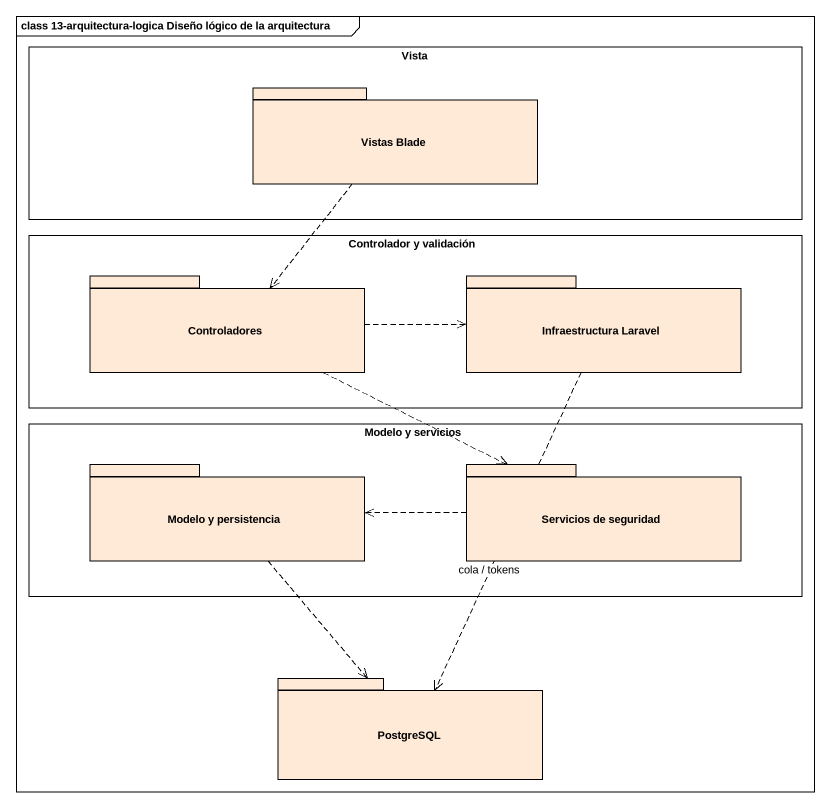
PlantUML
@startuml
mainframe class 13-arquitectura-logica Diseño lógico de la arquitectura
rectangle Vista #FFFFFF {
  package "Vistas Blade" as Vistas_Blade #FFEAD7 {
  }
}
rectangle "Controlador y validación" as Controlador_y_validación #FFFFFF {
  package Controladores #FFEAD7 {
  }
  package "Infraestructura Laravel" as Infraestructura_Laravel #FFEAD7 {
  }
}
rectangle "Modelo y servicios" as Modelo_y_servicios #FFFFFF {
  package "Modelo y persistencia" as Modelo_y_persistencia #FFEAD7 {
  }
  package "Servicios de seguridad" as Servicios_de_seguridad #FFEAD7 {
  }
}
package PostgreSQL #FFEAD7 {
}
Vistas_Blade ..> Controladores
Controladores .right.> Infraestructura_Laravel
Controladores .right.> Servicios_de_seguridad
Infraestructura_Laravel ..> PostgreSQL : cola / tokens
Modelo_y_persistencia ..> PostgreSQL
Servicios_de_seguridad .left.> Modelo_y_persistencia
@enduml
